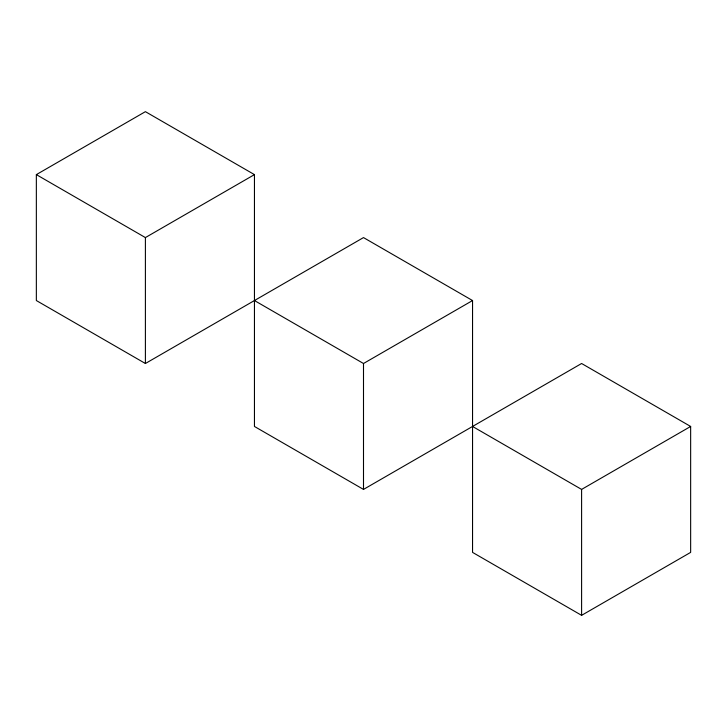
<?xml version="1.0" encoding="UTF-8"?>
<svg xmlns="http://www.w3.org/2000/svg" width="727" height="727" viewBox="0 0 727 727"><rect width="100%" height="100%" fill="white"/><g stroke="black" fill="none" stroke-linecap="round" stroke-linejoin="round"><path stroke-width="1.09" d="M36.35 174.616L145.4 111.658L254.45 174.616L254.45 426.458L363.5 489.416L581.6 363.5L690.65 426.458L690.65 552.384L581.6 615.342L472.55 552.384L472.55 300.542L363.5 237.584L145.4 363.5L36.35 300.542L36.35 174.616L145.4 237.584L254.45 174.616M254.45 300.542L363.5 363.5L472.55 300.542M472.55 426.458L581.6 489.416L690.65 426.458M581.6 489.416L581.6 615.342M363.5 363.5L363.5 489.416M145.4 237.584L145.4 363.5"/></g></svg>
